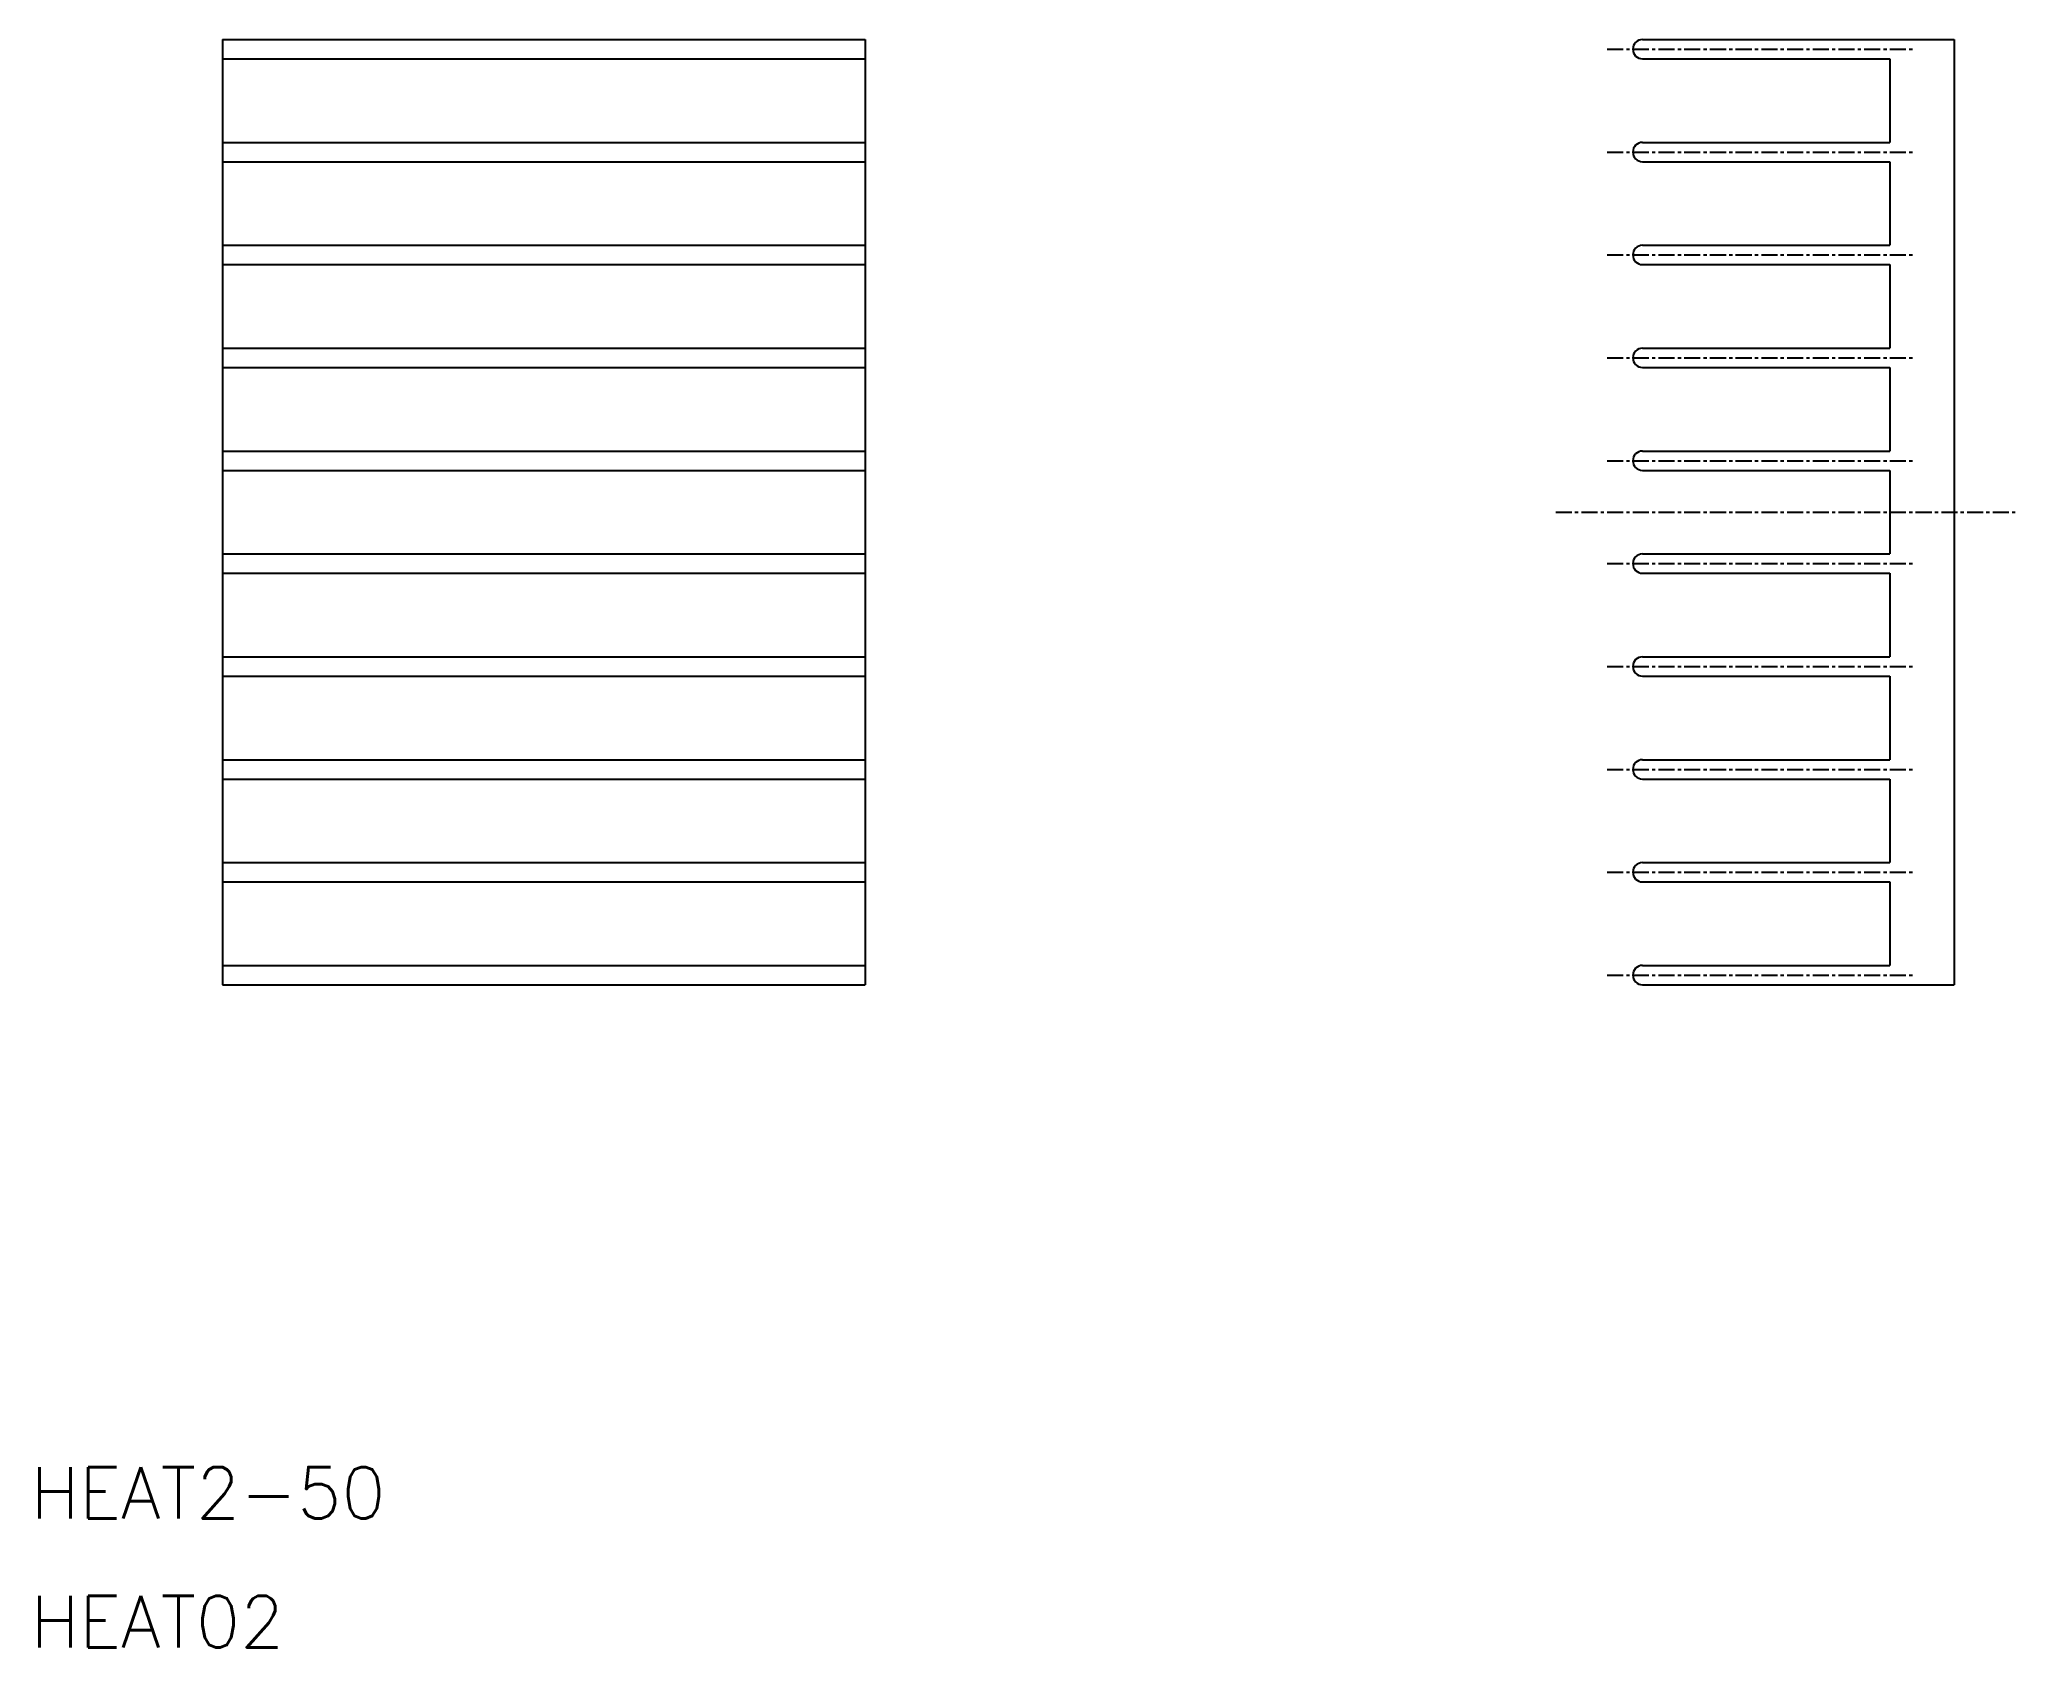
# Model space of a CAD drawing. Extents: x 20 to 174, y 16 to 141.
import ezdxf

# ---------------------------------------------------------------- set-up
doc = ezdxf.new("R2010")
doc.units = 0
doc.linetypes.add('CENTER', pattern=[2, 1.25, -0.25, 0.25, -0.25])
doc.layers.get('0').update_dxf_attribs({"linetype": 'CONTINUOUS'})
doc.layers.add('CENTER', color=1, linetype='CENTER')
doc.styles.get("Standard").update_dxf_attribs({"font": 'romans.shx', "bigfont": 'bigfont.shx'})

msp = doc.modelspace()

# ---------------------------------------------------------------- linework, layer by layer
at = {"color": 7, "linetype": 'CONTINUOUS'}
for p, q in [((34.49, 140.7), (84.49, 140.7)), ((34.49, 140.7), (34.49, 67.2)), ((84.49, 140.7), (84.49, 67.2)), ((144.96, 140.7), (169.21, 140.7)), ((169.21, 140.7), (169.21, 67.2)), ((34.49, 139.2), (84.49, 139.2)), ((144.21, 139.95), (144.21, 139.95)), ((144.96, 139.2), (164.21, 139.2)), ((164.21, 139.2), (164.21, 132.7)), ((34.49, 132.7), (84.49, 132.7)), ((144.96, 132.7), (164.21, 132.7)), ((34.49, 131.2), (84.49, 131.2)), ((144.21, 131.95), (144.21, 131.95)), ((144.96, 131.2), (164.21, 131.2)), ((164.21, 131.2), (164.21, 124.7)), ((34.49, 124.7), (84.49, 124.7)), ((144.96, 124.7), (164.21, 124.7)), ((34.49, 123.2), (84.49, 123.2)), ((144.21, 123.95), (144.21, 123.95)), ((144.96, 123.2), (164.21, 123.2)), ((164.21, 123.2), (164.21, 116.7)), ((34.49, 116.7), (84.49, 116.7)), ((144.21, 115.95), (144.21, 115.95)), ((144.96, 116.7), (164.21, 116.7)), ((34.49, 115.2), (84.49, 115.2)), ((144.96, 115.2), (164.21, 115.2)), ((164.21, 115.2), (164.21, 108.7)), ((34.49, 108.7), (84.49, 108.7)), ((144.21, 107.95), (144.21, 107.95)), ((144.96, 108.7), (164.21, 108.7)), ((34.49, 107.2), (84.49, 107.2)), ((144.96, 107.2), (164.21, 107.2)), ((164.21, 107.2), (164.21, 100.7)), ((34.49, 100.7), (84.49, 100.7)), ((144.96, 100.7), (164.21, 100.7)), ((34.49, 99.2), (84.49, 99.2)), ((144.21, 99.95), (144.21, 99.95)), ((144.96, 99.2), (164.21, 99.2)), ((164.21, 99.2), (164.21, 92.7)), ((34.49, 92.7), (84.49, 92.7)), ((144.96, 92.7), (164.21, 92.7)), ((34.49, 91.2), (84.49, 91.2)), ((144.21, 91.95), (144.21, 91.95)), ((144.96, 91.2), (164.21, 91.2)), ((164.21, 91.2), (164.21, 84.7)), ((34.49, 84.7), (84.49, 84.7)), ((144.96, 84.7), (164.21, 84.7)), ((34.49, 83.2), (84.49, 83.2)), ((144.21, 83.95), (144.21, 83.95)), ((144.96, 83.2), (164.21, 83.2)), ((164.21, 83.2), (164.21, 76.7)), ((34.49, 76.7), (84.49, 76.7)), ((144.21, 75.95), (144.21, 75.95)), ((144.96, 76.7), (164.21, 76.7)), ((34.49, 75.2), (84.49, 75.2)), ((144.96, 75.2), (164.21, 75.2)), ((164.21, 75.2), (164.21, 68.7)), ((34.49, 68.7), (84.49, 68.7)), ((144.21, 67.95), (144.21, 67.95)), ((144.96, 68.7), (164.21, 68.7)), ((34.49, 67.2), (84.49, 67.2)), ((144.96, 67.2), (169.21, 67.2))]:
    msp.add_line(p, q, dxfattribs=at)
for centre, start, end in [((144.96, 139.95), 90, 180), ((144.96, 139.95), 180, 270), ((144.96, 131.95), 90, 180), ((144.96, 131.95), 180, 270), ((144.96, 123.95), 90, 180), ((144.96, 123.95), 180, 270), ((144.96, 115.95), 90, 180), ((144.96, 115.95), 180, 270), ((144.96, 107.95), 90, 180), ((144.96, 107.95), 180, 270), ((144.96, 99.95), 90, 180), ((144.96, 99.95), 180, 270), ((144.96, 91.95), 90, 180), ((144.96, 91.95), 180, 270), ((144.96, 83.95), 90, 180), ((144.96, 83.95), 180, 270), ((144.96, 75.95), 90, 180), ((144.96, 75.95), 180, 270), ((144.96, 67.95), 90, 180), ((144.96, 67.95), 180, 270)]:
    msp.add_arc(centre, 0.75, start, end, dxfattribs=at)
at = {"layer": 'CENTER', "color": 1, "linetype": 'CENTER'}
for p, q in [((142.21, 139.95), (166.21, 139.95)), ((142.21, 131.95), (166.21, 131.95)), ((142.21, 123.95), (166.21, 123.95)), ((142.21, 115.95), (166.21, 115.95)), ((142.21, 107.95), (166.21, 107.95)), ((138.21, 103.95), (174.21, 103.95)), ((142.21, 99.95), (166.21, 99.95)), ((142.21, 91.95), (166.21, 91.95)), ((142.21, 83.95), (166.21, 83.95)), ((142.21, 75.95), (166.21, 75.95)), ((142.21, 67.95), (166.21, 67.95))]:
    msp.add_line(p, q, dxfattribs=at)

# ---------------------------------------------------------------- texts
at = {"color": 7, "linetype": 'CONTINUOUS'}
for s, p in [('HEAT2-50', (19.58, 25.7)), ('HEAT02', (19.58, 15.67))]:
    msp.add_text(s, height=4, dxfattribs=at).set_placement(p)

doc.saveas('drawing.dxf')
